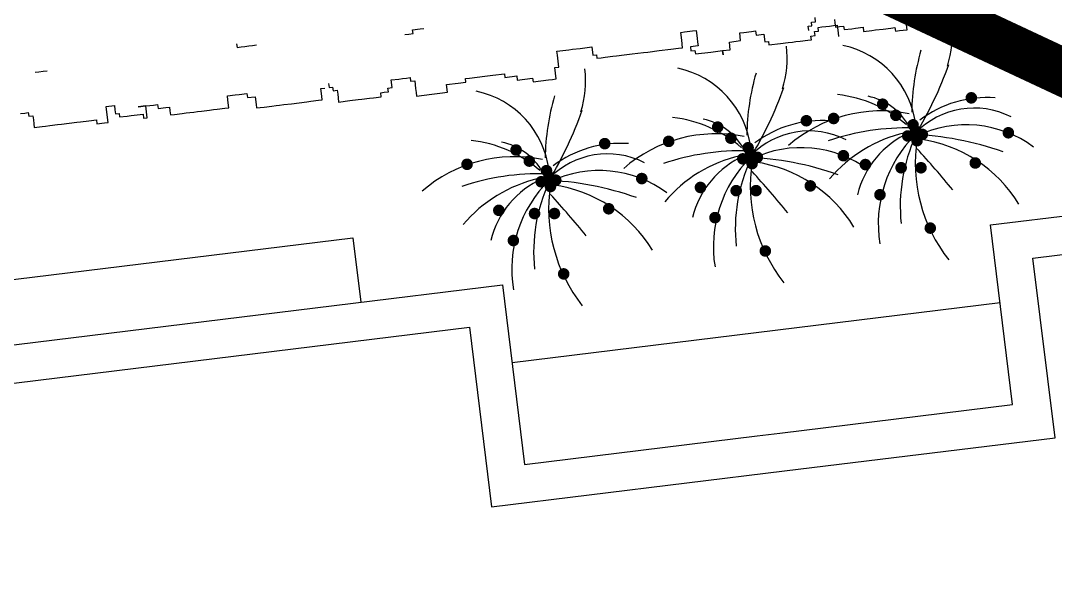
# Model space of a CAD drawing. Extents: x 302512 to 1034855, y -184136 to 410364.
# Drawn here: x 585704 to 596563, y -25950 to -20013 of the extents above; entities that cross this region are included whole.
import ezdxf

# ---------------------------------------------------------------- set-up
doc = ezdxf.new("R2010")
doc.units = 0
doc.header["$MEASUREMENT"] = 0
doc.linetypes.add('DASHED2', pattern=[0.375, 0.25, -0.125])
for name, color, linetype in [('PUB_TEXT', 7, 'Continuous'), ('WALL', 4, 'Continuous'), ('WZ', 2, 'Continuous'), ('树', 80, 'Continuous'), ('环境', 8, 'Continuous')]:
    doc.layers.add(name, color=color, linetype=linetype)

# ---------------------------------------------------------------- blocks, each defined once
blk = doc.blocks.new('A$C1DC86410')
at = {"layer": 'WZ'}
for p, q in [((2100.231635808945, 14919.89505699277), (8940.231635808945, 14919.89505699277)), ((8940.231635808945, 14919.89505699277), (8940.231635808945, 13019.89505699277)), ((14100.23163580894, 14919.89505699277), (20940.23163580894, 14919.89505699277)), ((14100.23163580894, 13019.89505699277), (14100.23163580894, 14919.89505699277)), ((2500.231635808945, 14519.89505700022), (8540.23163574934, 14519.89505697787)), ((8540.23163574934, 14519.89505697787), (8540.231635928154, 12619.89505699277)), ((14500.23163580894, 14519.89505699277), (20540.23163580894, 14519.89505699277)), ((14500.23163574934, 12619.89505700022), (14500.23163580894, 14519.89505699277)), ((8940.231635808945, 13019.89505699277), (11400.23163580894, 13019.89505699277)), ((11400.23163580894, 13019.89505699277), (11640.23163580894, 13019.89505699277)), ((11640.23163580894, 13019.89505699277), (14100.23163580894, 13019.89505699277)), ((8540.231635928154, 12619.89505699277), (11640.23163580894, 12619.89505699277)), ((11640.23163580894, 12619.89505699277), (14500.23163574934, 12619.89505700022))]:
    blk.add_line(p, q, dxfattribs=at)
for points in [[(3500.231635808945, 14919.89505699277), (3500.231635808945, 15599.89505699277), (7440.231635808945, 15599.89505699277), (7440.231635808945, 14919.89505699277)], [(8940.231635808945, 14099.89505699277), (14100.23163580894, 14099.89505700022)]]:
    blk.add_lwpolyline(points, dxfattribs=at)
blk = doc.blocks.new('M_F21')
at = {"color": 3, "linetype": 'Continuous'}
for p, q in [((-2053.890522965425, 96.53040555106963), (-2028.55702881212, 96.53040555106963)), ((-2028.55702881212, 96.53040555106963), (-1999.604464065485, 96.53040555106963)), ((-2028.55702881212, 96.53040555106963), (-2028.55702881212, 96.53040555106963)), ((-1999.604464065485, 96.53040555106963), (-1970.651899318851, 96.53040555106963)), ((-1999.604464065485, 96.53040555106963), (-1999.604464065485, 96.53040555106963)), ((-1970.651899318851, 96.53040555106963), (-1970.651899318851, 96.53040555106963)), ((-631.595779787006, 121.8468862934224), (-631.595779787006, 96.53040555106963)), ((-631.595779787006, 96.53040555106963), (-602.6432150403707, 96.53040555106963)), ((-631.595779787006, 96.53040555106963), (-631.595779787006, 96.53040555106963)), ((-602.6432150403707, 96.53040555106963), (-577.3097208870659, 96.53040555106963)), ((-602.6432150403707, 96.53040555106963), (-602.6432150403707, 96.53040555106963)), ((-577.3097208870659, 96.53040555106963), (-548.3571561404315, 96.53040555106963)), ((-577.3097208870659, 96.53040555106963), (-577.3097208870659, 96.53040555106963)), ((-548.3571561404315, 96.53040555106963), (-523.0236619871266, 96.53040555106963)), ((-548.3571561404315, 96.53040555106963), (-548.3571561404315, 96.53040555106963)), ((-523.0236619871266, 96.53040555106963), (-494.0710972404913, 96.53040555106963)), ((-523.0236619871266, 96.53040555106963), (-523.0236619871266, 96.53040555106963)), ((-494.0710972404913, 96.53040555106963), (-494.0710972404913, 96.53040555106963)), ((544.6021630450196, 42.28080396031146), (573.5547277916558, 42.28080396031146)), ((573.5547277916558, 42.28080396031146), (602.5072925382883, 42.28080396031146)), ((573.5547277916558, 42.28080396031146), (573.5547277916558, 42.28080396031146)), ((602.5072925382883, 67.59728470266418), (656.7933514382294, 67.59728470266418)), ((602.5072925382883, 67.59728470266418), (602.5072925382883, 67.59728470266418)), ((602.5072925382883, 42.28080396031146), (602.5072925382883, 67.59728470266418)), ((602.5072925382883, 42.28080396031146), (602.5072925382883, 42.28080396031146)), ((656.7933514382294, 67.59728470266418), (682.1268455915342, 67.59728470266418)), ((656.7933514382294, 67.59728470266418), (656.7933514382294, 67.59728470266418)), ((682.1268455915342, 67.59728470266418), (682.1268455915342, 67.59728470266418)), ((-2191.415205511938, -178.3342425087685), (-2162.462640765304, -178.3342425087685)), ((-2162.462640765304, -178.3342425087685), (-2137.129146611998, -178.3342425087685)), ((-2162.462640765304, -178.3342425087685), (-2162.462640765304, -178.3342425087685)), ((-2137.129146611998, -178.3342425087685), (-2137.129146611998, -203.6507232511231)), ((-2137.129146611998, -203.6507232511231), (-2108.176581865364, -203.6507232511231)), ((-2108.176581865364, -203.6507232511231), (-2108.176581865364, -232.5838440995267)), ((-2108.176581865364, -203.6507232511231), (-2108.176581865364, -203.6507232511231)), ((-1590.649487019273, -203.6507232511231), (-1532.744357526004, -203.6507232511231)), ((-1590.649487019273, -203.6507232511231), (-1590.649487019273, -203.6507232511231)), ((-1590.649487019273, -261.5169649479303), (-1590.649487019273, -203.6507232511231)), ((-1532.744357526004, -203.6507232511231), (-1532.744357526004, -232.5838440995267)), ((-1532.744357526004, -203.6507232511231), (-1532.744357526004, -203.6507232511231)), ((1586.894493923861, -203.6507232511231), (1670.133117570436, -203.6507232511231)), ((1586.894493923861, -232.5838440995267), (1586.894493923861, -203.6507232511231)), ((1670.133117570436, -203.6507232511231), (1695.466611723741, -203.6507232511231)), ((1670.133117570436, -203.6507232511231), (1670.133117570436, -203.6507232511231)), ((1695.466611723741, -203.6507232511231), (1749.752670623682, -203.6507232511231)), ((1695.466611723741, -203.6507232511231), (1695.466611723741, -203.6507232511231)), ((1749.752670623682, -203.6507232511231), (1832.991294270254, -203.6507232511231)), ((1749.752670623682, -203.6507232511231), (1749.752670623682, -203.6507232511231)), ((1832.991294270254, -203.6507232511231), (1832.991294270254, -261.5169649479303)), ((2462.709577509555, -178.3342425087685), (2488.043071662862, -178.3342425087685)), ((2462.709577509555, -178.3342425087685), (2462.709577509555, -178.3342425087685)), ((2462.709577509555, -232.5838440995267), (2462.709577509555, -178.3342425087685)), ((2488.043071662862, -178.3342425087685), (2545.94820115613, -178.3342425087685)), ((2488.043071662862, -178.3342425087685), (2488.043071662862, -178.3342425087685)), ((2545.94820115613, -178.3342425087685), (2571.281695309433, -178.3342425087685)), ((2545.94820115613, -178.3342425087685), (2545.94820115613, -178.3342425087685)), ((2571.281695309433, -178.3342425087685), (2571.281695309433, -232.5838440995267)), ((-3476.185266143844, -286.833445690283), (-3450.851771990539, -286.833445690283)), ((-3476.185266143844, -286.833445690283), (-3476.185266143844, -286.833445690283)), ((-3476.185266143844, -315.7665665386885), (-3476.185266143844, -286.833445690283)), ((-3450.851771990539, -261.5169649479303), (-3421.899207243904, -261.5169649479303)), ((-3450.851771990539, -286.833445690283), (-3450.851771990539, -261.5169649479303)), ((-3421.899207243904, -261.5169649479303), (-3421.899207243904, -232.5838440995267)), ((-3287.99359529072, -261.5169649479303), (-3287.99359529072, -286.833445690283)), ((-3287.99359529072, -286.833445690283), (-3287.99359529072, -315.7665665386885)), ((-3287.99359529072, -286.833445690283), (-3287.99359529072, -286.833445690283)), ((-2737.894865104665, -341.0830472810412), (-2737.894865104665, -261.5169649479303)), ((-2108.176581865364, -232.5838440995267), (-2108.176581865364, -261.5169649479303)), ((-2108.176581865364, -232.5838440995267), (-2108.176581865364, -232.5838440995267)), ((-2108.176581865364, -261.5169649479303), (-2108.176581865364, -286.833445690283)), ((-2108.176581865364, -261.5169649479303), (-2108.176581865364, -261.5169649479303)), ((-2108.176581865364, -286.833445690283), (-2053.890522965425, -286.833445690283)), ((-2108.176581865364, -286.833445690283), (-2108.176581865364, -286.833445690283)), ((-2053.890522965425, -286.833445690283), (-2028.55702881212, -286.833445690283)), ((-2053.890522965425, -286.833445690283), (-2053.890522965425, -286.833445690283)), ((-2028.55702881212, -286.833445690283), (-1999.604464065485, -286.833445690283)), ((-2028.55702881212, -286.833445690283), (-2028.55702881212, -286.833445690283)), ((-1999.604464065485, -286.833445690283), (-1945.318405165545, -286.833445690283)), ((-1999.604464065485, -286.833445690283), (-1999.604464065485, -286.833445690283)), ((-1945.318405165545, -286.833445690283), (-1916.365840418911, -286.833445690283)), ((-1945.318405165545, -286.833445690283), (-1945.318405165545, -286.833445690283)), ((-1916.365840418911, -286.833445690283), (-1862.079781518971, -286.833445690283)), ((-1916.365840418911, -286.833445690283), (-1916.365840418911, -286.833445690283)), ((-1862.079781518971, -286.833445690283), (-1807.793722619032, -286.833445690283)), ((-1862.079781518971, -286.833445690283), (-1862.079781518971, -286.833445690283)), ((-1807.793722619032, -286.833445690283), (-1782.460228465727, -286.833445690283)), ((-1807.793722619032, -286.833445690283), (-1807.793722619032, -286.833445690283)), ((-1782.460228465727, -286.833445690283), (-1724.555098972458, -286.833445690283)), ((-1782.460228465727, -286.833445690283), (-1782.460228465727, -286.833445690283)), ((-1724.555098972458, -286.833445690283), (-1670.269040072518, -286.833445690283)), ((-1724.555098972458, -286.833445690283), (-1724.555098972458, -286.833445690283)), ((-1670.269040072518, -286.833445690283), (-1670.269040072518, -315.7665665386885)), ((-1670.269040072518, -286.833445690283), (-1670.269040072518, -286.833445690283)), ((-1590.649487019273, -261.5169649479303), (-1590.649487019273, -261.5169649479303)), ((-1590.649487019273, -315.7665665386885), (-1590.649487019273, -261.5169649479303)), ((-1532.744357526004, -232.5838440995267), (-1532.744357526004, -261.5169649479303)), ((-1532.744357526004, -232.5838440995267), (-1532.744357526004, -232.5838440995267)), ((-1532.744357526004, -261.5169649479303), (-1507.410863372699, -261.5169649479303)), ((-1532.744357526004, -261.5169649479303), (-1532.744357526004, -261.5169649479303)), ((-1507.410863372699, -261.5169649479303), (-1507.410863372699, -286.833445690283)), ((-1507.410863372699, -286.833445690283), (-1453.124804472759, -286.833445690283)), ((-1453.124804472759, -286.833445690283), (-1424.172239726125, -286.833445690283)), ((-1453.124804472759, -286.833445690283), (-1453.124804472759, -286.833445690283)), ((-1424.172239726125, -286.833445690283), (-1340.93361607955, -286.833445690283)), ((-1424.172239726125, -286.833445690283), (-1424.172239726125, -286.833445690283)), ((-1369.886180826185, -232.5838440995267), (-1315.600121926245, -232.5838440995267)), ((-1315.600121926245, -232.5838440995267), (-1369.886180826185, -232.5838440995267)), ((-1340.93361607955, -286.833445690283), (-1340.93361607955, -315.7665665386885)), ((-1315.600121926245, -232.5838440995267), (-1286.647557179611, -232.5838440995267)), ((-1315.600121926245, -232.5838440995267), (-1315.600121926245, -232.5838440995267)), ((-1315.600121926245, -315.7665665386885), (-1315.600121926245, -232.5838440995267)), ((-1286.647557179611, -232.5838440995267), (-1261.314063026306, -232.5838440995267)), ((-1286.647557179611, -232.5838440995267), (-1286.647557179611, -232.5838440995267)), ((-1261.314063026306, -232.5838440995267), (-1232.361498279671, -232.5838440995267)), ((-1261.314063026306, -232.5838440995267), (-1261.314063026306, -232.5838440995267)), ((-1232.361498279671, -232.5838440995267), (-1232.361498279671, -261.5169649479303)), ((-1232.361498279671, -261.5169649479303), (-1178.075439379732, -261.5169649479303)), ((-1178.075439379732, -261.5169649479303), (-1152.741945226427, -261.5169649479303)), ((-1178.075439379732, -261.5169649479303), (-1178.075439379732, -261.5169649479303)), ((-1152.741945226427, -261.5169649479303), (-1152.741945226427, -286.833445690283)), ((-1152.741945226427, -261.5169649479303), (-1152.741945226427, -261.5169649479303)), ((-1152.741945226427, -286.833445690283), (-1152.741945226427, -315.7665665386885)), ((-1152.741945226427, -286.833445690283), (-1152.741945226427, -286.833445690283)), ((-740.1678975868845, -232.5838440995267), (-685.8818386869452, -232.5838440995267)), ((-740.1678975868845, -261.5169649479303), (-740.1678975868845, -232.5838440995267)), ((-740.1678975868845, -261.5169649479303), (-740.1678975868845, -261.5169649479303)), ((-740.1678975868845, -315.7665665386885), (-740.1678975868845, -261.5169649479303)), ((-685.8818386869452, -232.5838440995267), (-656.9292739403108, -232.5838440995267)), ((-685.8818386869452, -232.5838440995267), (-685.8818386869452, -232.5838440995267)), ((-656.9292739403108, -232.5838440995267), (-602.6432150403707, -232.5838440995267)), ((-656.9292739403108, -232.5838440995267), (-656.9292739403108, -232.5838440995267)), ((-602.6432150403707, -232.5838440995267), (-602.6432150403707, -261.5169649479303)), ((-602.6432150403707, -232.5838440995267), (-602.6432150403707, -232.5838440995267)), ((-602.6432150403707, -261.5169649479303), (-548.3571561404315, -261.5169649479303)), ((-548.3571561404315, -261.5169649479303), (-548.3571561404315, -315.7665665386885)), ((-85.11612019427957, -261.5169649479303), (-56.16355544764519, -261.5169649479303)), ((-85.11612019427957, -261.5169649479303), (-85.11612019427957, -261.5169649479303)), ((-85.11612019427957, -315.7665665386885), (-85.11612019427957, -261.5169649479303)), ((-56.16355544764519, -261.5169649479303), (-56.16355544764519, -261.5169649479303)), ((-27.21099070101081, -232.5838440995267), (-27.21099070101081, -261.5169649479303)), ((-27.21099070101081, -261.5169649479303), (-1.87749654770505, -261.5169649479303)), ((-1.87749654770505, -261.5169649479303), (-1.87749654770505, -286.833445690283)), ((-1.87749654770505, -286.833445690283), (27.07506819892933, -286.833445690283)), ((-1.87749654770505, -286.833445690283), (-1.87749654770505, -286.833445690283)), ((27.07506819892933, -286.833445690283), (27.07506819892933, -315.7665665386885)), ((27.07506819892933, -286.833445690283), (27.07506819892933, -286.833445690283)), ((410.6965510918362, -261.5169649479303), (464.9826099917755, -261.5169649479303)), ((410.6965510918362, -261.5169649479303), (410.6965510918362, -261.5169649479303)), ((410.6965510918362, -315.7665665386885), (410.6965510918362, -261.5169649479303)), ((464.9826099917755, -261.5169649479303), (490.3161041450803, -261.5169649479303)), ((464.9826099917755, -261.5169649479303), (464.9826099917755, -261.5169649479303)), ((490.3161041450803, -261.5169649479303), (519.2686688917165, -261.5169649479303)), ((490.3161041450803, -261.5169649479303), (490.3161041450803, -261.5169649479303)), ((519.2686688917165, -261.5169649479303), (544.6021630450196, -261.5169649479303)), ((519.2686688917165, -261.5169649479303), (519.2686688917165, -261.5169649479303)), ((544.6021630450196, -261.5169649479303), (544.6021630450196, -286.833445690283)), ((544.6021630450196, -286.833445690283), (573.5547277916558, -286.833445690283)), ((573.5547277916558, -286.833445690283), (573.5547277916558, -341.0830472810412)), ((1586.894493923861, -232.5838440995267), (1586.894493923861, -232.5838440995267)), ((1586.894493923861, -315.7665665386885), (1586.894493923861, -232.5838440995267)), ((1832.991294270254, -261.5169649479303), (1858.324788423561, -261.5169649479303)), ((1858.324788423561, -261.5169649479303), (1858.324788423561, -286.833445690283)), ((1858.324788423561, -286.833445690283), (1887.277353170195, -286.833445690283)), ((1858.324788423561, -286.833445690283), (1858.324788423561, -286.833445690283)), ((1887.277353170195, -286.833445690283), (1916.229917916829, -286.833445690283)), ((1887.277353170195, -286.833445690283), (1887.277353170195, -286.833445690283)), ((1916.229917916829, -286.833445690283), (1970.515976816769, -286.833445690283)), ((1916.229917916829, -286.833445690283), (1916.229917916829, -286.833445690283)), ((1970.515976816769, -286.833445690283), (1995.849470970075, -286.833445690283)), ((1970.515976816769, -286.833445690283), (1970.515976816769, -286.833445690283)), ((1995.849470970075, -286.833445690283), (2050.135529870015, -286.833445690283)), ((1995.849470970075, -286.833445690283), (1995.849470970075, -286.833445690283)), ((2050.135529870015, -286.833445690283), (2108.040659363283, -286.833445690283)), ((2050.135529870015, -286.833445690283), (2050.135529870015, -286.833445690283)), ((2108.040659363283, -286.833445690283), (2187.660212416527, -286.833445690283)), ((2108.040659363283, -286.833445690283), (2108.040659363283, -286.833445690283)), ((2187.660212416527, -286.833445690283), (2216.612777163162, -286.833445690283)), ((2187.660212416527, -286.833445690283), (2187.660212416527, -286.833445690283)), ((2216.612777163162, -286.833445690283), (2296.232330216408, -286.833445690283)), ((2216.612777163162, -286.833445690283), (2216.612777163162, -286.833445690283)), ((2296.232330216408, -286.833445690283), (2379.470953862981, -286.833445690283)), ((2296.232330216408, -286.833445690283), (2296.232330216408, -286.833445690283)), ((2379.470953862981, -286.833445690283), (2433.757012762921, -286.833445690283)), ((2379.470953862981, -286.833445690283), (2379.470953862981, -286.833445690283)), ((2433.757012762921, -286.833445690283), (2462.709577509555, -286.833445690283)), ((2433.757012762921, -286.833445690283), (2433.757012762921, -286.833445690283)), ((2462.709577509555, -232.5838440995267), (2462.709577509555, -232.5838440995267)), ((2462.709577509555, -286.833445690283), (2462.709577509555, -232.5838440995267)), ((2462.709577509555, -286.833445690283), (2462.709577509555, -286.833445690283)), ((2516.995636409494, -286.833445690283), (2516.995636409494, -315.7665665386885)), ((2571.281695309433, -286.833445690283), (2516.995636409494, -286.833445690283)), ((2571.281695309433, -232.5838440995267), (2571.281695309433, -261.5169649479303)), ((2571.281695309433, -232.5838440995267), (2571.281695309433, -232.5838440995267)), ((2571.281695309433, -261.5169649479303), (2571.281695309433, -286.833445690283)), ((2571.281695309433, -261.5169649479303), (2571.281695309433, -261.5169649479303)), ((2571.281695309433, -286.833445690283), (2571.281695309433, -286.833445690283)), ((2792.045001502524, -286.833445690283), (2871.664554555766, -286.833445690283)), ((2792.045001502524, -341.0830472810412), (2792.045001502524, -286.833445690283)), ((2871.664554555766, -232.5838440995267), (2900.617119302402, -232.5838440995267)), ((2871.664554555766, -286.833445690283), (2871.664554555766, -232.5838440995267)), ((2900.617119302402, -232.5838440995267), (2954.903178202341, -232.5838440995267)), ((2900.617119302402, -232.5838440995267), (2900.617119302402, -232.5838440995267)), ((2954.903178202341, -232.5838440995267), (2983.855742948977, -232.5838440995267)), ((2954.903178202341, -232.5838440995267), (2954.903178202341, -232.5838440995267)), ((2983.855742948977, -232.5838440995267), (2983.855742948977, -261.5169649479303)), ((2983.855742948977, -261.5169649479303), (3038.141801848917, -261.5169649479303)), ((3038.141801848917, -261.5169649479303), (3038.141801848917, -315.7665665386885)), ((3392.810719995188, -286.833445690283), (3421.763284741821, -286.833445690283)), ((3392.810719995188, -315.7665665386885), (3392.810719995188, -286.833445690283)), ((3421.763284741821, -261.5169649479303), (3447.096778895127, -261.5169649479303)), ((3421.763284741821, -261.5169649479303), (3421.763284741821, -261.5169649479303)), ((3421.763284741821, -286.833445690283), (3421.763284741821, -261.5169649479303)), ((3421.763284741821, -286.833445690283), (3421.763284741821, -286.833445690283)), ((3447.096778895127, -261.5169649479303), (3476.049343641764, -261.5169649479303)), ((3447.096778895127, -261.5169649479303), (3447.096778895127, -261.5169649479303)), ((3476.049343641764, -261.5169649479303), (3501.382837795067, -261.5169649479303)), ((3476.049343641764, -261.5169649479303), (3476.049343641764, -261.5169649479303)), ((3501.382837795067, -261.5169649479303), (3530.335402541703, -261.5169649479303)), ((3501.382837795067, -261.5169649479303), (3501.382837795067, -261.5169649479303)), ((3530.335402541703, -261.5169649479303), (3555.668896695006, -261.5169649479303)), ((3530.335402541703, -261.5169649479303), (3530.335402541703, -261.5169649479303)), ((3555.668896695006, -261.5169649479303), (3555.668896695006, -315.7665665386885)), ((-3287.99359529072, -315.7665665386885), (-3259.041030544086, -315.7665665386885)), ((-3287.99359529072, -315.7665665386885), (-3287.99359529072, -315.7665665386885)), ((-3259.041030544086, -315.7665665386885), (-3230.088465797451, -315.7665665386885)), ((-3259.041030544086, -315.7665665386885), (-3259.041030544086, -315.7665665386885)), ((-3230.088465797451, -315.7665665386885), (-3230.088465797451, -341.0830472810412)), ((-3230.088465797451, -341.0830472810412), (-3175.802406897511, -341.0830472810412)), ((-3175.802406897511, -341.0830472810412), (-3150.468912744205, -341.0830472810412)), ((-3175.802406897511, -341.0830472810412), (-3175.802406897511, -341.0830472810412)), ((-3150.468912744205, -341.0830472810412), (-3096.182853844266, -341.0830472810412)), ((-3150.468912744205, -341.0830472810412), (-3150.468912744205, -341.0830472810412)), ((-3096.182853844266, -341.0830472810412), (-3096.182853844266, -370.0161681294448)), ((-2792.180924004604, -341.0830472810412), (-2737.894865104665, -341.0830472810412)), ((-2792.180924004604, -395.3326488717994), (-2792.180924004604, -341.0830472810412)), ((-1670.269040072518, -315.7665665386885), (-1615.982981172578, -315.7665665386885)), ((-1615.982981172578, -315.7665665386885), (-1590.649487019273, -315.7665665386885)), ((-1615.982981172578, -315.7665665386885), (-1615.982981172578, -315.7665665386885)), ((-1590.649487019273, -315.7665665386885), (-1590.649487019273, -315.7665665386885)), ((-1340.93361607955, -315.7665665386885), (-1315.600121926245, -315.7665665386885)), ((-1315.600121926245, -315.7665665386885), (-1315.600121926245, -315.7665665386885)), ((-1152.741945226427, -315.7665665386885), (-1123.789380479792, -315.7665665386885)), ((-1152.741945226427, -315.7665665386885), (-1152.741945226427, -315.7665665386885)), ((-1123.789380479792, -315.7665665386885), (-1069.503321579852, -315.7665665386885)), ((-1123.789380479792, -315.7665665386885), (-1123.789380479792, -315.7665665386885)), ((-1069.503321579852, -315.7665665386885), (-1040.550756833218, -315.7665665386885)), ((-1069.503321579852, -315.7665665386885), (-1069.503321579852, -315.7665665386885)), ((-1040.550756833218, -315.7665665386885), (-1015.217262679913, -315.7665665386885)), ((-1040.550756833218, -315.7665665386885), (-1040.550756833218, -315.7665665386885)), ((-1015.217262679913, -315.7665665386885), (-986.2646979332776, -315.7665665386885)), ((-1015.217262679913, -315.7665665386885), (-1015.217262679913, -315.7665665386885)), ((-986.2646979332776, -315.7665665386885), (-960.9312037799727, -315.7665665386885)), ((-986.2646979332776, -315.7665665386885), (-986.2646979332776, -315.7665665386885)), ((-960.9312037799727, -315.7665665386885), (-931.9786390333384, -315.7665665386885)), ((-960.9312037799727, -315.7665665386885), (-960.9312037799727, -315.7665665386885)), ((-931.9786390333384, -315.7665665386885), (-877.6925801333991, -315.7665665386885)), ((-931.9786390333384, -315.7665665386885), (-931.9786390333384, -315.7665665386885)), ((-877.6925801333991, -315.7665665386885), (-848.7400153867638, -315.7665665386885)), ((-877.6925801333991, -315.7665665386885), (-877.6925801333991, -315.7665665386885)), ((-848.7400153867638, -315.7665665386885), (-823.406521233459, -315.7665665386885)), ((-848.7400153867638, -315.7665665386885), (-848.7400153867638, -315.7665665386885)), ((-823.406521233459, -315.7665665386885), (-769.1204623335198, -315.7665665386885)), ((-823.406521233459, -315.7665665386885), (-823.406521233459, -315.7665665386885)), ((-769.1204623335198, -315.7665665386885), (-740.1678975868845, -315.7665665386885)), ((-769.1204623335198, -315.7665665386885), (-769.1204623335198, -315.7665665386885)), ((-548.3571561404315, -315.7665665386885), (-548.3571561404315, -341.0830472810412)), ((-548.3571561404315, -315.7665665386885), (-548.3571561404315, -315.7665665386885)), ((-548.3571561404315, -341.0830472810412), (-523.0236619871266, -341.0830472810412)), ((-548.3571561404315, -341.0830472810412), (-548.3571561404315, -341.0830472810412)), ((-523.0236619871266, -341.0830472810412), (-494.0710972404913, -341.0830472810412)), ((-523.0236619871266, -341.0830472810412), (-523.0236619871266, -341.0830472810412)), ((-494.0710972404913, -341.0830472810412), (-439.7850383405521, -341.0830472810412)), ((-494.0710972404913, -341.0830472810412), (-494.0710972404913, -341.0830472810412)), ((-439.7850383405521, -341.0830472810412), (-410.8324735939177, -341.0830472810412)), ((-439.7850383405521, -341.0830472810412), (-439.7850383405521, -341.0830472810412)), ((-410.8324735939177, -341.0830472810412), (-385.4989794406129, -341.0830472810412)), ((-410.8324735939177, -341.0830472810412), (-410.8324735939177, -341.0830472810412)), ((-385.4989794406129, -341.0830472810412), (-356.5464146939776, -341.0830472810412)), ((-385.4989794406129, -341.0830472810412), (-385.4989794406129, -341.0830472810412)), ((-356.5464146939776, -341.0830472810412), (-302.2603557940383, -341.0830472810412)), ((-356.5464146939776, -341.0830472810412), (-356.5464146939776, -341.0830472810412)), ((-302.2603557940383, -341.0830472810412), (-247.9742968940982, -341.0830472810412)), ((-302.2603557940383, -341.0830472810412), (-302.2603557940383, -341.0830472810412)), ((-247.9742968940982, -341.0830472810412), (-193.688237994159, -341.0830472810412)), ((-247.9742968940982, -341.0830472810412), (-247.9742968940982, -341.0830472810412)), ((-193.688237994159, -341.0830472810412), (-164.7356732475246, -341.0830472810412)), ((-193.688237994159, -341.0830472810412), (-193.688237994159, -341.0830472810412)), ((-164.7356732475246, -341.0830472810412), (-110.4496143475844, -341.0830472810412)), ((-164.7356732475246, -341.0830472810412), (-164.7356732475246, -341.0830472810412)), ((-110.4496143475844, -341.0830472810412), (-85.11612019427957, -341.0830472810412)), ((-110.4496143475844, -341.0830472810412), (-110.4496143475844, -341.0830472810412)), ((-85.11612019427957, -315.7665665386885), (-85.11612019427957, -315.7665665386885)), ((-85.11612019427957, -341.0830472810412), (-85.11612019427957, -315.7665665386885)), ((-85.11612019427957, -341.0830472810412), (-85.11612019427957, -341.0830472810412)), ((27.07506819892933, -315.7665665386885), (27.07506819892933, -341.0830472810412)), ((27.07506819892933, -315.7665665386885), (27.07506819892933, -315.7665665386885)), ((27.07506819892933, -341.0830472810412), (27.07506819892933, -370.0161681294448)), ((27.07506819892933, -341.0830472810412), (27.07506819892933, -341.0830472810412)), ((327.4579274452626, -341.0830472810412), (352.7914215985656, -341.0830472810412)), ((327.4579274452626, -370.0161681294448), (327.4579274452626, -341.0830472810412)), ((352.7914215985656, -341.0830472810412), (381.7439863452018, -341.0830472810412)), ((352.7914215985656, -341.0830472810412), (352.7914215985656, -341.0830472810412)), ((381.7439863452018, -315.7665665386885), (410.6965510918362, -315.7665665386885)), ((381.7439863452018, -341.0830472810412), (381.7439863452018, -315.7665665386885)), ((573.5547277916558, -341.0830472810412), (573.5547277916558, -370.0161681294448)), ((573.5547277916558, -341.0830472810412), (573.5547277916558, -341.0830472810412)), ((790.6989633914127, -341.0830472810412), (873.9375870379881, -341.0830472810412)), ((790.6989633914127, -395.3326488717994), (790.6989633914127, -341.0830472810412)), ((873.9375870379881, -341.0830472810412), (928.2236459379274, -341.0830472810412)), ((873.9375870379881, -341.0830472810412), (873.9375870379881, -341.0830472810412)), ((928.2236459379274, -315.7665665386885), (957.1762106845617, -315.7665665386885)), ((928.2236459379274, -341.0830472810412), (928.2236459379274, -315.7665665386885)), ((957.1762106845617, -315.7665665386885), (1011.462269584503, -315.7665665386885)), ((957.1762106845617, -315.7665665386885), (957.1762106845617, -315.7665665386885)), ((1011.462269584503, -315.7665665386885), (1065.748328484442, -315.7665665386885)), ((1011.462269584503, -315.7665665386885), (1011.462269584503, -315.7665665386885)), ((1065.748328484442, -315.7665665386885), (1120.034387384381, -315.7665665386885)), ((1065.748328484442, -315.7665665386885), (1065.748328484442, -315.7665665386885)), ((1120.034387384381, -315.7665665386885), (1203.273011030955, -315.7665665386885)), ((1120.034387384381, -315.7665665386885), (1120.034387384381, -315.7665665386885)), ((1203.273011030955, -315.7665665386885), (1203.273011030955, -341.0830472810412)), ((1203.273011030955, -341.0830472810412), (1286.511634677528, -341.0830472810412)), ((1286.511634677528, -341.0830472810412), (1286.511634677528, -370.0161681294448)), ((1557.941929177228, -315.7665665386885), (1586.894493923861, -315.7665665386885)), ((1557.941929177228, -395.3326488717994), (1557.941929177228, -315.7665665386885)), ((2516.995636409494, -315.7665665386885), (2545.94820115613, -315.7665665386885)), ((2545.94820115613, -315.7665665386885), (2545.94820115613, -341.0830472810412)), ((2545.94820115613, -341.0830472810412), (2654.520318956009, -341.0830472810412)), ((2654.520318956009, -341.0830472810412), (2737.758942602584, -341.0830472810412)), ((2654.520318956009, -341.0830472810412), (2654.520318956009, -341.0830472810412)), ((2737.758942602584, -341.0830472810412), (2792.045001502524, -341.0830472810412)), ((2737.758942602584, -370.0161681294448), (2737.758942602584, -341.0830472810412)), ((2737.758942602584, -341.0830472810412), (2737.758942602584, -370.0161681294448)), ((3038.141801848917, -315.7665665386885), (3063.47529600222, -315.7665665386885)), ((3063.47529600222, -315.7665665386885), (3063.47529600222, -341.0830472810412)), ((3063.47529600222, -341.0830472810412), (3146.713919648795, -341.0830472810412)), ((3146.713919648795, -341.0830472810412), (3200.999978548734, -341.0830472810412)), ((3146.713919648795, -341.0830472810412), (3146.713919648795, -341.0830472810412)), ((3200.999978548734, -341.0830472810412), (3229.952543295371, -341.0830472810412)), ((3200.999978548734, -341.0830472810412), (3200.999978548734, -341.0830472810412)), ((3229.952543295371, -341.0830472810412), (3255.286037448674, -341.0830472810412)), ((3229.952543295371, -341.0830472810412), (3229.952543295371, -341.0830472810412)), ((3255.286037448674, -341.0830472810412), (3284.23860219531, -341.0830472810412)), ((3255.286037448674, -341.0830472810412), (3255.286037448674, -341.0830472810412)), ((3284.23860219531, -341.0830472810412), (3338.524661095249, -341.0830472810412)), ((3284.23860219531, -341.0830472810412), (3284.23860219531, -341.0830472810412)), ((3338.524661095249, -341.0830472810412), (3363.858155248552, -341.0830472810412)), ((3338.524661095249, -341.0830472810412), (3338.524661095249, -341.0830472810412)), ((3363.858155248552, -315.7665665386885), (3392.810719995188, -315.7665665386885)), ((3363.858155248552, -341.0830472810412), (3363.858155248552, -315.7665665386885)), ((3555.668896695006, -315.7665665386885), (3555.668896695006, -341.0830472810412)), ((3555.668896695006, -315.7665665386885), (3555.668896695006, -315.7665665386885)), ((3555.668896695006, -341.0830472810412), (3555.668896695006, -341.0830472810412)), ((-3096.182853844266, -370.0161681294448), (-3038.277724350997, -370.0161681294448)), ((-3038.277724350997, -370.0161681294448), (-3012.944230197692, -370.0161681294448)), ((-3038.277724350997, -370.0161681294448), (-3038.277724350997, -370.0161681294448)), ((-3012.944230197692, -370.0161681294448), (-2958.658171297752, -370.0161681294448)), ((-3012.944230197692, -370.0161681294448), (-3012.944230197692, -370.0161681294448)), ((-2958.658171297752, -370.0161681294448), (-2904.372112397812, -370.0161681294448)), ((-2958.658171297752, -370.0161681294448), (-2958.658171297752, -370.0161681294448)), ((-2904.372112397812, -370.0161681294448), (-2875.419547651178, -370.0161681294448)), ((-2904.372112397812, -370.0161681294448), (-2904.372112397812, -370.0161681294448)), ((-2875.419547651178, -370.0161681294448), (-2875.419547651178, -395.3326488717994)), ((-2875.419547651178, -395.3326488717994), (-2846.466982904543, -395.3326488717994)), ((-2846.466982904543, -395.3326488717994), (-2821.133488751238, -395.3326488717994)), ((-2846.466982904543, -395.3326488717994), (-2846.466982904543, -395.3326488717994)), ((-2821.133488751238, -395.3326488717994), (-2792.180924004604, -395.3326488717994)), ((-2821.133488751238, -395.3326488717994), (-2821.133488751238, -395.3326488717994)), ((-2792.180924004604, -395.3326488717994), (-2792.180924004604, -395.3326488717994)), ((27.07506819892933, -370.0161681294448), (106.6946212521725, -370.0161681294448)), ((106.6946212521725, -370.0161681294448), (164.5997507454431, -370.0161681294448)), ((106.6946212521725, -370.0161681294448), (106.6946212521725, -370.0161681294448)), ((164.5997507454431, -370.0161681294448), (189.9332448987479, -370.0161681294448)), ((164.5997507454431, -370.0161681294448), (164.5997507454431, -370.0161681294448)), ((189.9332448987479, -370.0161681294448), (244.2193037986872, -370.0161681294448)), ((189.9332448987479, -370.0161681294448), (189.9332448987479, -370.0161681294448)), ((244.2193037986872, -370.0161681294448), (273.1718685453234, -370.0161681294448)), ((244.2193037986872, -370.0161681294448), (244.2193037986872, -370.0161681294448)), ((273.1718685453234, -370.0161681294448), (327.4579274452626, -370.0161681294448)), ((273.1718685453234, -370.0161681294448), (273.1718685453234, -370.0161681294448)), ((573.5547277916558, -370.0161681294448), (573.5547277916558, -395.3326488717994)), ((573.5547277916558, -370.0161681294448), (573.5547277916558, -370.0161681294448)), ((573.5547277916558, -395.3326488717994), (627.840786691595, -395.3326488717994)), ((573.5547277916558, -395.3326488717994), (573.5547277916558, -395.3326488717994)), ((627.840786691595, -395.3326488717994), (682.1268455915342, -395.3326488717994)), ((627.840786691595, -395.3326488717994), (627.840786691595, -395.3326488717994)), ((682.1268455915342, -395.3326488717994), (736.4129044914735, -395.3326488717994)), ((682.1268455915342, -395.3326488717994), (682.1268455915342, -395.3326488717994)), ((736.4129044914735, -395.3326488717994), (790.6989633914127, -395.3326488717994)), ((736.4129044914735, -395.3326488717994), (736.4129044914735, -395.3326488717994)), ((790.6989633914127, -395.3326488717994), (790.6989633914127, -395.3326488717994)), ((1286.511634677528, -370.0161681294448), (1340.797693577468, -370.0161681294448)), ((1340.797693577468, -370.0161681294448), (1395.083752477409, -370.0161681294448)), ((1340.797693577468, -370.0161681294448), (1340.797693577468, -370.0161681294448)), ((1395.083752477409, -370.0161681294448), (1395.083752477409, -395.3326488717994)), ((1395.083752477409, -395.3326488717994), (1449.369811377348, -395.3326488717994)), ((1449.369811377348, -395.3326488717994), (1503.655870277289, -395.3326488717994)), ((1449.369811377348, -395.3326488717994), (1449.369811377348, -395.3326488717994)), ((1503.655870277289, -395.3326488717994), (1532.608435023922, -395.3326488717994)), ((1503.655870277289, -395.3326488717994), (1503.655870277289, -395.3326488717994)), ((1532.608435023922, -395.3326488717994), (1557.941929177228, -395.3326488717994)), ((1532.608435023922, -395.3326488717994), (1532.608435023922, -395.3326488717994)), ((1557.941929177228, -395.3326488717994), (1557.941929177228, -395.3326488717994))]:
    blk.add_line(p, q, dxfattribs=at)
at = {"width": 0.8, "flags": 9}
for tag in ['YSIZE', 'XSIZE']:
    blk.add_attdef(tag, (0, 0), '', height=0.5, dxfattribs=at)
blk = doc.blocks.new('M_F19')
for points in [[(268.7080528295992, 189.5246823612033, 29.997, 29.997, 1), (298.7110528295925, 189.5246823612033, 29.997, 29.997, 1)], [(-191.8093345468515, 156.4668311215355, 29.997, 29.997, 1), (-161.8063345468472, 156.4668311215355, 29.997, 29.997, 1)], [(-446.0820038316924, 82.30226051427235, 29.997, 29.997, 1), (-416.0790038316882, 82.30226051427235, 29.997, 29.997, 1)], [(-123.0610951829804, 98.83118613411352, 29.997, 29.997, 1), (-93.05809518297974, 98.83118613411352, 29.997, 29.997, 1)], [(-33.71233810031845, 49.24440927460455, 29.997, 29.997, 1), (-3.709338100325112, 49.24440927460455, 29.997, 29.997, 1)], [(-61.25954202660796, -8.391235712817434, 29.997, 29.997, 1), (-31.25654202661462, -8.391235712817434, 29.997, 29.997, 1)], [(-19.93873613717733, 16.33028782293695, 29.997, 29.997, 1), (10.06426386282692, 16.33028782293695, 29.997, 29.997, 1)], [(14.31561309290555, -0.1986377968969464, 29.997, 29.997, 1), (44.31861309290616, -0.1986377968969464, 29.997, 29.997, 1)], [(461.0593985062042, 8.137689907016465, 29.997, 29.997, 1), (491.0623985062048, 8.137689907016465, 29.997, 29.997, 1)], [(-13.11182038153493, -33.11275924857182, 29.997, 29.997, 1), (16.89117961846932, -33.11275924857182, 29.997, 29.997, 1)], [(-281.1580916295134, -156.8641067153294, 29.997, 29.997, 1), (-251.1550916295128, -156.8641067153294, 29.997, 29.997, 1)], [(-95.63366170854351, -173.3930323351706, 29.997, 29.997, 1), (-65.63066170855018, -173.3930323351706, 29.997, 29.997, 1)], [(7.488697337259509, -173.3930323351706, 29.997, 29.997, 1), (37.49169733725284, -173.3930323351706, 29.997, 29.997, 1)], [(289.3085705483827, -148.6715087994162, 29.997, 29.997, 1), (319.311570548387, -148.6715087994162, 29.997, 29.997, 1)], [(-205.5829365099999, -313.5295756337619, 29.997, 29.997, 1), (-175.5799365099992, -313.5295756337619, 29.997, 29.997, 1)], [(55.63641898233618, -486.7239701720391, 29.997, 29.997, 1), (85.63941898234043, -486.7239701720391, 29.997, 29.997, 1)]]:
    blk.add_lwpolyline(points, format="xyseb", close=True)
for centre, radius, start, end in [((-364.0624273419307, 515.2882468599455), 548.1530888286114, 342.9456350568751, 6.481377850901596), ((-482.9476049698787, -9.366995773521921), 481.590292170942, 6.990448297876262, 78.02836256322455), ((1198.922633930124, 96.34765904088272), 1224.727740074601, 163.8561215232247, 179.1105149163876), ((-1741.271413846636, 1043.621006615649), 2025.93579038022, 328.9872775939272, 340.3610108459401), ((-479.6631429767804, -437.3135074485181), 647.0761581219064, 48.75809887789755, 83.86240095366526), ((-315.4999156218582, -111.3503274217328), 315.4465604040754, 28.89011928670217, 78.45792187995568), ((365.5584485565705, -390.9622622612733), 581.995294796342, 85.87406080653938, 126.9558399417119), ((-184.6246790750956, -610.5179731575663), 732.1080079143107, 78.55155098013316, 130.9815348713877), ((298.1803219250505, -285.4993274423141), 422.0224543355716, 62.9908582621707, 135.9101719540797), ((-55.34489215565918, -1222.577526333058), 1255.971122874843, 88.32856473930403, 108.7290030802688), ((104.3438884092575, -701.2951203766679), 728.2267695975378, 103.045235373428, 139.776625494149), ((154.9695312472904, -426.2726432152922), 475.875404494438, 114.0955767610405, 166.2953379553469), ((256.6452040341828, -536.2419319682922), 586.1115378131698, 53.32312996791644, 115.7632577042061), ((450.0667731131434, -463.4394365845765), 649.3232523907575, 134.4860623050567, 189.3762174920274), ((778.5288632172087, -372.2509250680741), 863.8362127019741, 155.0887597473385, 185.9637238118709), ((-86.60310277417375, -1604.443387119136), 1605.401999270764, 70.52489667841802, 87.82436815328639), ((805.4092372159939, -148.5996439054143), 812.9823453502462, 171.2495824831473, 218.2332804430338), ((-82.58800080557194, -736.4260957738588), 718.2576203812787, 31.31504884319343, 82.13779409021814), ((-3287.951766343682, -3108.005333478603), 4475.046511780242, 39.0487703031419, 42.67989976416857)]:
    blk.add_arc(centre, radius, start, end)
at = {"width": 0.8, "flags": 9}
for tag in ['YSIZE', 'XSIZE']:
    blk.add_attdef(tag, (0, 0), '', height=0.5, dxfattribs=at)

msp = doc.modelspace()

# ---------------------------------------------------------------- hatches: boundary and pattern name
at = {"layer": '环境'}
h = msp.add_hatch(dxfattribs=at)
h.set_pattern_fill('ANGLE,_O', color=256, scale=3000)
h.set_pattern_definition([(0, (-609984.0939585507, -119640.7769003473), (0, 825.0000000000001), [600, -225]), (90, (-609984.0939585507, -119640.7769003473), (-825.0000000000001, 5.051501209517306e-14), [600, -225])])
edge = h.paths.add_edge_path()
edge.add_arc((456452.5202698254, -20483.03600952902), 5999.999999882882, 82.90610739022549, 136.7172286932041, ccw=False)
edge.add_arc((529230.5564035431, 564349.7677956127), 583343.7460008563, 262.9064421242585, 271.3139044814773)
edge.add_arc((556282.2267406606, -32330.84227312566), 19209.61674449953, 135.390996447, 143.8505578282533)
edge.add_arc((523139.7908070374, 498264.9605886798), 519563.4119421407, 267.02239156334633, 271.9446668256243, ccw=False)
edge.add_line((496150.7153754483, -20596.9948833962), (452084.6465785343, -16369.43911441136))
edge = h.paths.add_edge_path()
edge.add_arc((557649.2972619648, -28887.4074915247), 12195.37604413375, 122.3331244259789, 138.4177400750413, ccw=False)
edge.add_line((551126.7109780756, -18582.89076209709), (563157.0100887832, -18006.58508349324))
edge.add_arc((576761.7066860453, 6333.997658741195), 27884.61471376488, 240.7978392002225, 252.5319908396245)
edge.add_arc((-697884.8105419346, 47187662.48797935), 47224907.05095948, 271.5129119605803, 271.53649819632426, ccw=False)
edge.add_line((548957.8885803409, -20781.98179117788), (548527.1118179576, -20793.40171051768))
edge = h.paths.add_edge_path()
edge.add_line((626586.9758837472, -14296.28622386651), (626866.4842934804, -14065.55741847632))
edge.add_arc((622239.3367429655, -17885.17854441365), 5999.99999999521, 39.53901633858169, 100.4383675919696)
edge.add_arc((577050.392796655, 207323.149270234), 223698.033626444, 274.291430304433, 281.3702984552263, ccw=False)
edge.add_arc((576761.7066861086, 6333.997658622451), 27884.61471362988, 294.3952189639236, 307.6369724271134, ccw=False)
edge.add_arc((-3202813.969650181, 30587041.36929663), 30840004.67889177, 277.0611024603429, 277.11889753257)
edge.add_line((619149.7247513805, -15221.32666661206), (626586.9758837472, -14296.28622386654))
h = msp.add_hatch(dxfattribs=at)
h.set_pattern_fill('ANGLE,_O', color=256, scale=3000)
h.set_pattern_definition([(0, (509471.4933334838, -11821.67426260607), (0, 825.0000000000001), [600, -225]), (90, (509471.4933334838, -11821.67426260607), (-825.0000000000001, 5.051501209517306e-14), [600, -225])])
h.paths.add_polyline_path([(569684.5186157958, -17768.0656637245, -0.002587525836445505), (563393.080655455, -18137.03778705349, 0.0488204654963502), (568391.491287262, -20264.70967663678), (568938.6662616, -20246.16916202521), (569737.4690563793, -20355.68486711941), (569986.3766679744, -20714.96980549572, 0.07201360822880185), (577935.9712157942, -21525.88102996245, 0.00191957760144253), (578026.7901595981, -19857.81367654538, -0.08593469439997738)])
h.paths.add_polyline_path([(578026.7901595981, -19857.81367654539, -0.001919577601442522), (577935.9712157942, -21525.88102996245, 0.05154085869346453), (583609.2647336174, -20696.77529580495), (583481.5080736249, -19669.62197386493, -0.05429780249278041)])
h.paths.add_polyline_path([(583903.2644713443, -19605.2583967207), (588278.8455051109, -19061.02648295726, 0.0248727555178179), (590743.8074862721, -17791.76854561723), (590400.1579984728, -17630.91983065426, -0.0676617561462604)])

# ---------------------------------------------------------------- linework, layer by layer
at = {"layer": 'PUB_TEXT', "linetype": 'DASHED2', "ltscale": 11501}
msp.add_lwpolyline([(608006.7835329424, -19167.4472294827, 500, 500, 0), (599136.7835329424, -17197.4472294827, 500, 500, 0), (598126.7835329424, -21247.4472294827, 500, 500, 0), (572296.7835329424, -9157.4472294827, 500, 500, 0), (560516.7835329424, -5577.447229482699, 500, 500, 0), (531276.7835329424, -7547.447229482699, 500, 500, 0), (511806.7835329424, -11707.4472294827, 500, 500, 0), (488906.7835329424, -9117.4472294827, 500, 500, 0), (483536.7835329424, -7917.447229482699, 500, 500, 0), (457916.7835329424, 72.55277051730081, 500, 500, 0), (449616.7835329424, 402.5527705173008, 500, 500, 0), (431476.7835329424, -69887.4472294827, 500, 500, 0), (494626.7835329424, -111807.4472294827, 500, 500, 0), (518426.7835329424, -129957.4472294827, 500, 500, 0), (548476.7835329424, -156867.4472294827, 500, 500, 0), (627906.7835329424, -164037.4472294827, 500, 500, 0)], format="xyseb", dxfattribs=at)

# ---------------------------------------------------------------- block references
at = {"xscale": 1.5, "yscale": 1.5, "zscale": 1.5, "rotation": 7.010169292801696}
for p in [(599092.9591551584, -19008.21138177754), (588932.6511404098, -20321.13548679685)]:
    msp.add_blockref('M_F21', p, dxfattribs=at)
at = {"layer": 'WALL', "rotation": 6.999999999999999}
msp.add_blockref('A$C1DC86410', (583706.4522078286, -38683.81583873974), dxfattribs=at)
at = {"layer": '树', "xscale": 2.02176, "yscale": 2.02176, "zscale": 2.02176}
for p in [(595108.1026287483, -21206.33693247195, -23390.63999999961), (593376.6480831293, -21446.65077921934, -23390.63999999961), (591260.4246311308, -21686.96462596674, -23390.63999999961)]:
    msp.add_blockref('M_F19', p, dxfattribs=at)

doc.saveas('drawing.dxf')
